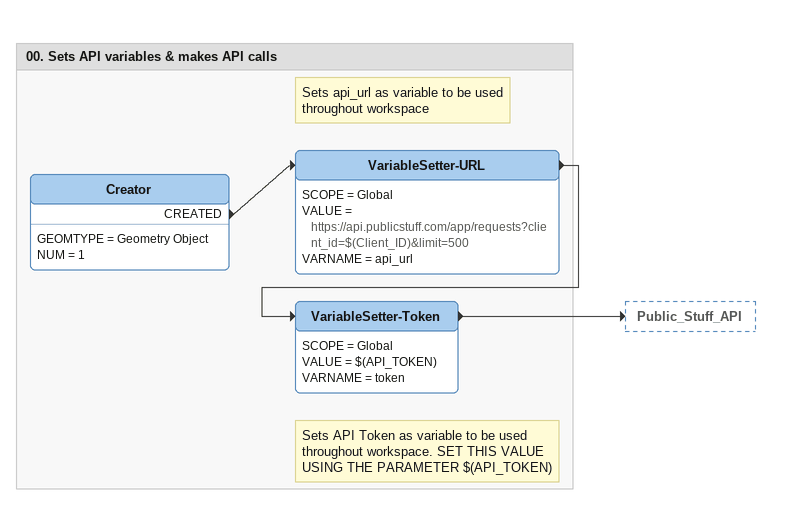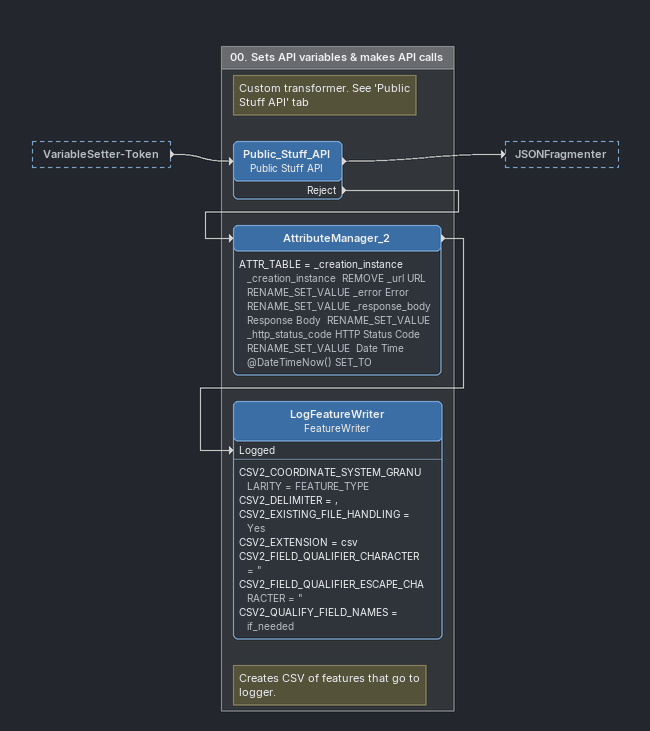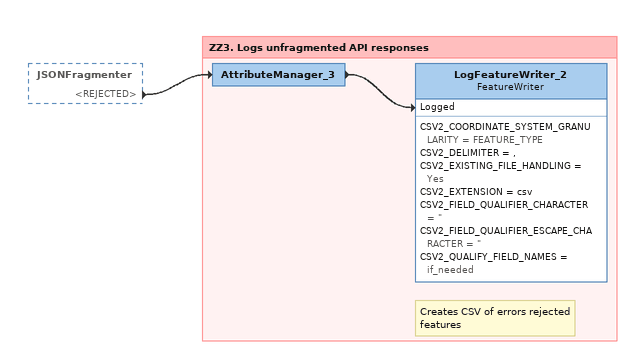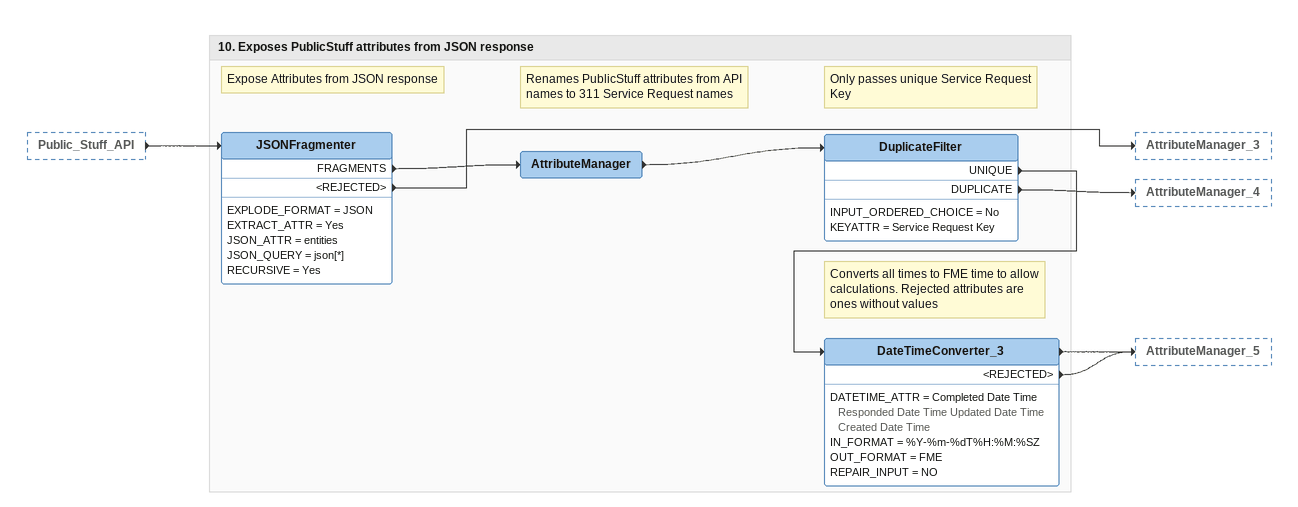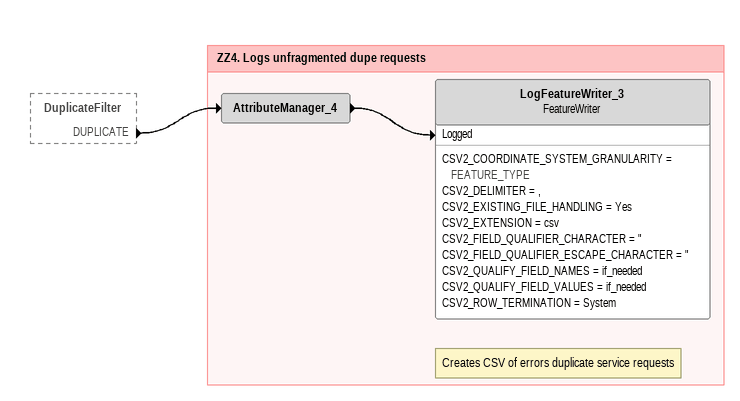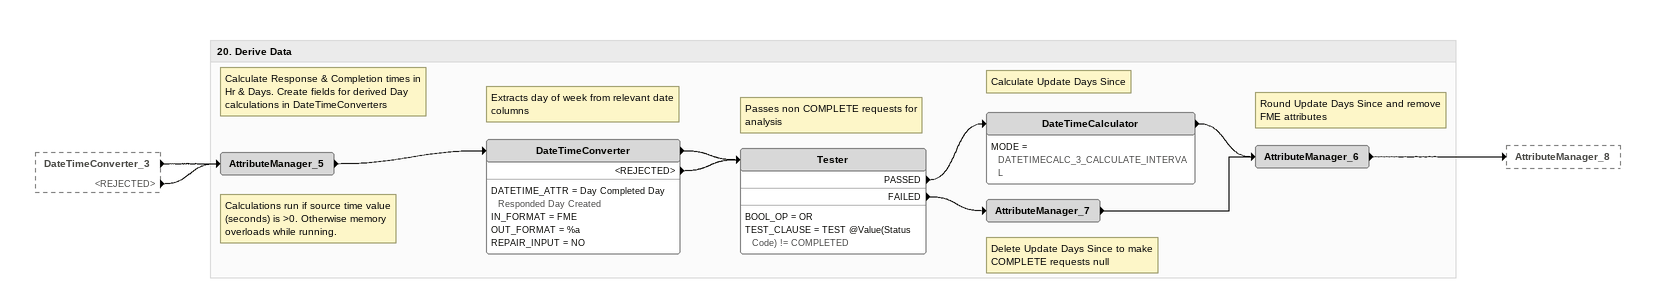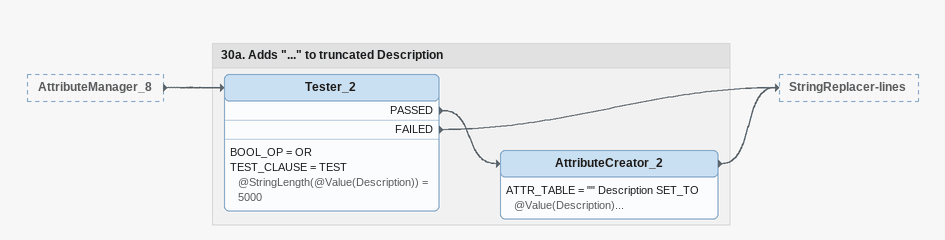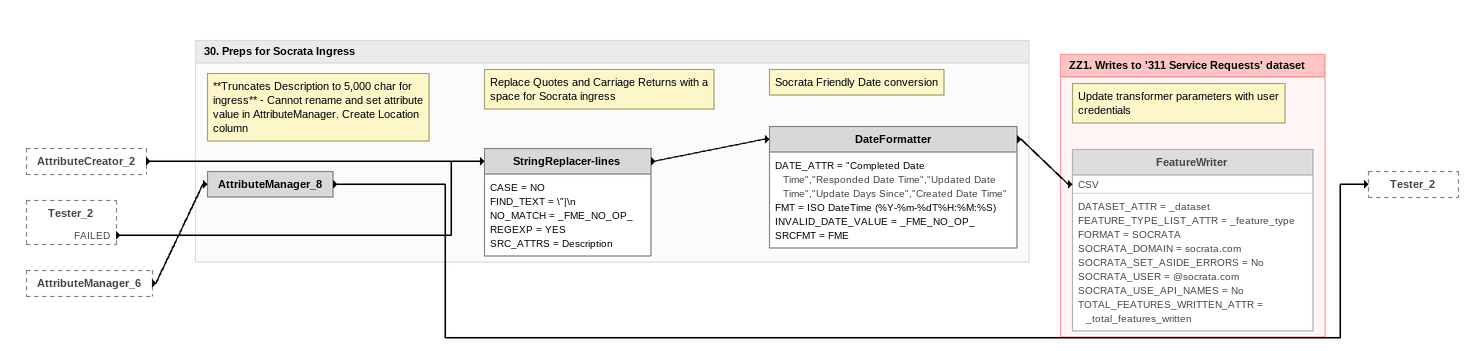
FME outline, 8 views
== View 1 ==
Bookmark: 00. Sets API variables & makes API calls
Creator
    GEOMTYPE = Geometry Object
    NUM = 1
    CREATED -> VariableSetter-URL
Note: Sets api_url as variable to be used throughout workspace
VariableSetter-URL
    SCOPE = Global
    VALUE = https://api.publicstuff.com/app/requests?client_id=$(Client_ID)&limit=500
    VARNAME = api_url
    -> VariableSetter-Token
Note: Sets API Token as variable to be used throughout workspace. SET THIS VALUE USING THE PARAMETER $(API_TOKEN)
VariableSetter-Token
    SCOPE = Global
    VALUE = $(API_TOKEN)
    VARNAME = token
    -> Public_Stuff_API

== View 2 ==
VariableSetter-Token [outside]
    -> Public_Stuff_API

Bookmark: 00. Sets API variables & makes API calls
Note: Custom transformer. See 'Public Stuff API' tab
Public_Stuff_API: Public Stuff API
    Reject -> AttributeManager_2
    -> JSONFragmenter
AttributeManager_2
    ATTR_TABLE = _creation_instance _creation_instance  REMOVE _url URL  RENAME_SET_VALUE _error Error  RENAME_SET_VALUE _response_body Response Body  RENAME_SET_VALUE _http_status_code HTTP Status Code  RENAME_SET_VALUE  Date Time @DateTimeNow() SET_TO
    -> LogFeatureWriter [Logged]
Note: Creates CSV of features that go to logger.
LogFeatureWriter: FeatureWriter
    CSV2_COORDINATE_SYSTEM_GRANULARITY = FEATURE_TYPE
    CSV2_DELIMITER = ,
    CSV2_EXISTING_FILE_HANDLING = Yes
    CSV2_EXTENSION = csv
    CSV2_FIELD_QUALIFIER_CHARACTER = "
    CSV2_FIELD_QUALIFIER_ESCAPE_CHARACTER = "
    CSV2_QUALIFY_FIELD_NAMES = if_needed

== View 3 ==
JSONFragmenter [outside]
    <REJECTED> -> AttributeManager_3

Bookmark: ZZ3. Logs unfragmented API responses
AttributeManager_3
    -> LogFeatureWriter_2 [Logged]
Note: Creates CSV of errors rejected features
LogFeatureWriter_2: FeatureWriter
    CSV2_COORDINATE_SYSTEM_GRANULARITY = FEATURE_TYPE
    CSV2_DELIMITER = ,
    CSV2_EXISTING_FILE_HANDLING = Yes
    CSV2_EXTENSION = csv
    CSV2_FIELD_QUALIFIER_CHARACTER = "
    CSV2_FIELD_QUALIFIER_ESCAPE_CHARACTER = "
    CSV2_QUALIFY_FIELD_NAMES = if_needed

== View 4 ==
Public_Stuff_API [outside]
    -> JSONFragmenter

Bookmark: 10. Exposes PublicStuff attributes from JSON response
Note: Expose Attributes from JSON response
JSONFragmenter
    EXPLODE_FORMAT = JSON
    EXTRACT_ATTR = Yes
    JSON_ATTR = entities
    JSON_QUERY = json[*]
    RECURSIVE = Yes
    FRAGMENTS -> AttributeManager
    <REJECTED> -> AttributeManager_3
Note: Renames PublicStuff attributes from API names to 311 Service Request names
AttributeManager
    -> DuplicateFilter
Note: Only passes unique Service Request Key
DuplicateFilter
    INPUT_ORDERED_CHOICE = No
    KEYATTR = Service Request Key
    UNIQUE -> DateTimeConverter_3
    DUPLICATE -> AttributeManager_4
Note: Converts all times to FME time to allow calculations. Rejected attributes are ones without values
DateTimeConverter_3
    DATETIME_ATTR = Completed Date Time Responded Date Time Updated Date Time Created Date Time
    IN_FORMAT = %Y-%m-%dT%H:%M:%SZ
    OUT_FORMAT = FME
    REPAIR_INPUT = NO
    -> AttributeManager_5
    <REJECTED> -> AttributeManager_5

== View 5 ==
DuplicateFilter [outside]
    DUPLICATE -> AttributeManager_4

Bookmark: ZZ4. Logs unfragmented dupe requests
AttributeManager_4
    -> LogFeatureWriter_3 [Logged]
Note: Creates CSV of errors duplicate service requests
LogFeatureWriter_3: FeatureWriter
    CSV2_COORDINATE_SYSTEM_GRANULARITY = FEATURE_TYPE
    CSV2_DELIMITER = ,
    CSV2_EXISTING_FILE_HANDLING = Yes
    CSV2_EXTENSION = csv
    CSV2_FIELD_QUALIFIER_CHARACTER = "
    CSV2_FIELD_QUALIFIER_ESCAPE_CHARACTER = "
    CSV2_QUALIFY_FIELD_NAMES = if_needed
    CSV2_QUALIFY_FIELD_VALUES = if_needed
    CSV2_ROW_TERMINATION = System

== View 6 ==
DateTimeConverter_3 [outside]
    -> AttributeManager_5
    <REJECTED> -> AttributeManager_5

Bookmark: 20. Derive Data
Note: Calculate Response & Completion times in Hr & Days. Create fields for derived Day calculations in DateTimeConverters
Note: Calculations run if source time value (seconds) is >0. Otherwise memory overloads while running.
AttributeManager_5
    -> DateTimeConverter
Note: Extracts day of week from relevant date columns
DateTimeConverter
    DATETIME_ATTR = Day Completed Day Responded Day Created
    IN_FORMAT = FME
    OUT_FORMAT = %a
    REPAIR_INPUT = NO
    -> Tester
    <REJECTED> -> Tester
Note: Passes non COMPLETE requests for analysis
Tester
    BOOL_OP = OR
    TEST_CLAUSE = TEST @Value(Status Code) != COMPLETED
    PASSED -> DateTimeCalculator
    FAILED -> AttributeManager_7
Note: Calculate Update Days Since
DateTimeCalculator
    MODE = DATETIMECALC_3_CALCULATE_INTERVAL
    -> AttributeManager_6
Note: Delete Update Days Since to make COMPLETE requests null
AttributeManager_7
    -> AttributeManager_6
Note: Round Update Days Since and remove FME attributes
AttributeManager_6
    -> AttributeManager_8

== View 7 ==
AttributeManager_8 [outside]
    -> Tester_2

Bookmark: 30a. Adds "..." to truncated Description
Tester_2
    BOOL_OP = OR
    TEST_CLAUSE = TEST @StringLength(@Value(Description)) = 5000
    PASSED -> AttributeCreator_2
    FAILED -> StringReplacer-lines
AttributeCreator_2
    ATTR_TABLE = "" Description SET_TO @Value(Description)...
    -> StringReplacer-lines

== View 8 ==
AttributeCreator_2 [outside]
    -> StringReplacer-lines
Tester_2 [outside]
    FAILED -> StringReplacer-lines
AttributeManager_6 [outside]
    -> AttributeManager_8

Bookmark: 30. Preps for Socrata Ingress
Note: **Truncates Description to 5,000 char for ingress** - Cannot rename and set attribute value in AttributeManager. Create Location column
AttributeManager_8
    -> Tester_2
Note: Replace Quotes and Carriage Returns with a space for Socrata ingress
StringReplacer-lines
    CASE = NO
    FIND_TEXT = \"|\n
    NO_MATCH = _FME_NO_OP_
    REGEXP = YES
    SRC_ATTRS = Description
    -> DateFormatter
Note: Socrata Friendly Date conversion
DateFormatter
    DATE_ATTR = "Completed Date Time","Responded Date Time","Updated Date Time","Update Days Since","Created Date Time"
    FMT = ISO DateTime (%Y-%m-%dT%H:%M:%S)
    INVALID_DATE_VALUE = _FME_NO_OP_
    SRCFMT = FME
    -> FeatureWriter [CSV]

Bookmark: ZZ1. Writes to '311 Service Requests' dataset
Note: Update transformer parameters with user credentials
FeatureWriter [off]
    DATASET_ATTR = _dataset
    FEATURE_TYPE_LIST_ATTR = _feature_type
    FORMAT = SOCRATA
    SOCRATA_DOMAIN = socrata.com
    SOCRATA_SET_ASIDE_ERRORS = No
    SOCRATA_USER = @socrata.com
    SOCRATA_USE_API_NAMES = No
    TOTAL_FEATURES_WRITTEN_ATTR = _total_features_written
